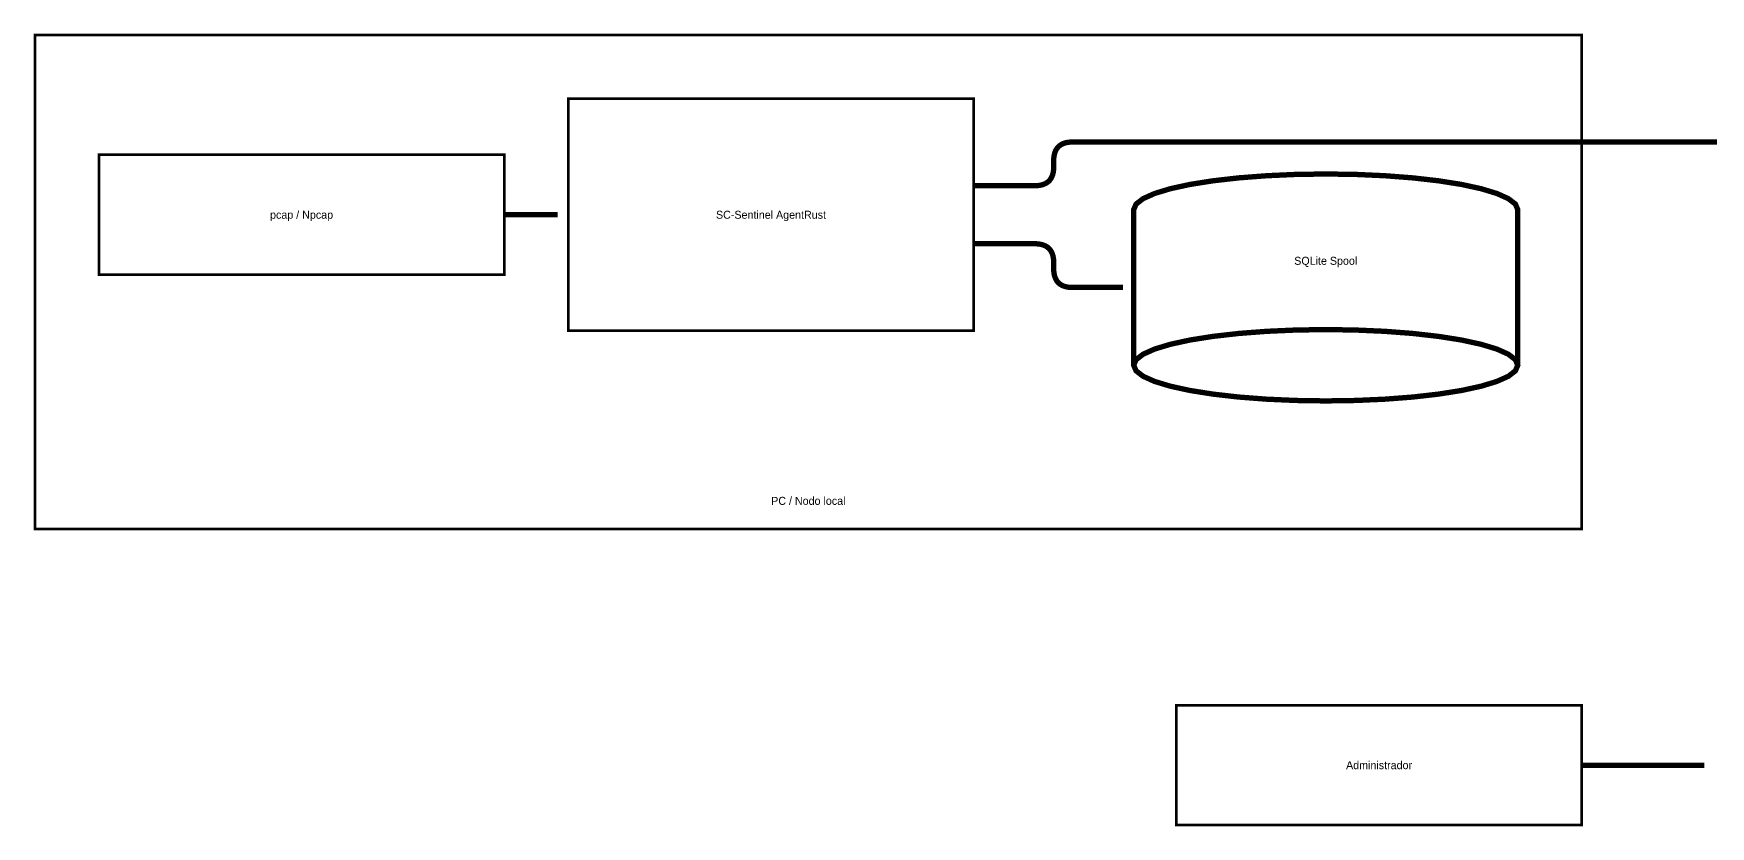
# Model space of a CAD drawing. Header units: metres. Extents: x 12 to 1570, y 12 to 374.
# Drawn here: x 12 to 640, y 74 to 372 of the extents above; entities that cross this region are included whole.
import ezdxf
from ezdxf.enums import TextEntityAlignment as Align

# ---------------------------------------------------------------- set-up
doc = ezdxf.new("R2010")
doc.units = ezdxf.units.M
doc.layers.add('GEOMETRY', color=7, linetype='Continuous')
doc.layers.add('TEXT', color=3, linetype='Continuous')

msp = doc.modelspace()

# ---------------------------------------------------------------- linework, layer by layer
at = {"layer": 'GEOMETRY', "true_color": 0x28253d}
for points, const_width in [([(12, 185.85), (592, 185.85), (592, 371.21), (12, 371.21), (12, 185.85)], 1), ([(212, 260.21), (364, 260.21), (364, 347.21), (212, 347.21), (212, 260.21)], 1), ([(36, 281.21), (188, 281.21), (188, 326.21), (36, 326.21), (36, 281.21)], 1), ([(424, 247.23), (424.89, 249.33), (427.52, 251.37), (431.85, 253.31), (437.75, 255.1), (445.09, 256.7), (453.68, 258.06), (463.31, 259.16), (473.75, 259.96), (484.74, 260.45), (496, 260.62), (507.26, 260.45), (518.25, 259.96), (528.69, 259.16), (538.32, 258.06), (546.91, 256.7), (554.25, 255.1), (560.15, 253.31), (564.48, 251.37), (567.11, 249.33), (568, 247.23), (567.11, 245.14), (564.48, 243.1), (560.15, 241.16), (554.25, 239.37), (546.91, 237.77), (538.32, 236.41), (528.69, 235.31), (518.25, 234.51), (507.26, 234.02), (496, 233.85), (484.74, 234.02), (473.75, 234.51), (463.31, 235.31), (453.68, 236.41), (445.09, 237.77), (437.75, 239.37), (431.85, 241.16), (427.52, 243.1), (424.89, 245.14), (424, 247.23), (424, 276.43), (424, 305.62), (424.89, 307.71), (427.52, 309.75), (431.85, 311.69), (437.75, 313.48), (445.09, 315.08), (453.68, 316.44), (463.31, 317.54), (473.75, 318.34), (484.74, 318.84), (496, 319), (507.26, 318.84), (518.25, 318.34), (528.69, 317.54), (538.32, 316.44), (546.91, 315.08), (554.25, 313.48), (560.15, 311.69), (564.48, 309.75), (567.11, 307.71), (568, 305.62), (568, 276.43), (568, 247.23)], 2), ([(52, 293.21), (52, 293.21), (52, 293.21), (52, 293.21), (52, 293.21)], 1), ([(228, 272.21), (228, 272.21), (228, 272.21), (228, 272.21), (228, 272.21)], 1), ([(436, 275.93), (436, 275.93), (436, 275.93), (436, 275.93), (436, 275.93)], 1), ([(440, 74.67), (592, 74.67), (592, 119.67), (440, 119.67), (440, 74.67)], 1), ([(456, 86.67), (456, 86.67), (456, 86.67), (456, 86.67), (456, 86.67)], 1)]:
    msp.add_lwpolyline(points, dxfattribs=dict(at, const_width=const_width))
at = {"layer": 'GEOMETRY', "true_color": 0x000000, "const_width": 2}
for points in [[(364, 314.61), (375.46, 314.61), (386.93, 314.61), (387.62, 314.63), (388.27, 314.68), (388.89, 314.77), (389.47, 314.9), (390.02, 315.05), (390.54, 315.25), (391.01, 315.48), (391.45, 315.74), (391.86, 316.04), (392.23, 316.38), (392.57, 316.75), (392.87, 317.16), (393.13, 317.6), (393.36, 318.08), (393.56, 318.59), (393.72, 319.14), (393.84, 319.72), (393.93, 320.34), (393.98, 320.99), (394, 321.68), (394, 322.81), (394, 323.93), (394.02, 324.62), (394.07, 325.27), (394.16, 325.89), (394.28, 326.47), (394.44, 327.02), (394.64, 327.54), (394.87, 328.01), (395.13, 328.45), (395.43, 328.86), (395.77, 329.23), (396.14, 329.57), (396.55, 329.87), (396.99, 330.13), (397.46, 330.36), (397.98, 330.56), (398.53, 330.72), (399.11, 330.84), (399.73, 330.93), (400.38, 330.98), (401.07, 331), (501.54, 331), (602, 331), (718, 331)], [(188, 303.71), (198, 303.71), (208, 303.71)], [(364, 292.81), (375.46, 292.81), (386.93, 292.81), (387.62, 292.8), (388.27, 292.74), (388.89, 292.65), (389.47, 292.53), (390.02, 292.37), (390.54, 292.18), (391.01, 291.95), (391.45, 291.68), (391.86, 291.38), (392.23, 291.05), (392.57, 290.67), (392.87, 290.27), (393.13, 289.83), (393.36, 289.35), (393.56, 288.84), (393.72, 288.29), (393.84, 287.7), (393.93, 287.09), (393.98, 286.43), (394, 285.74), (394, 284.62), (394, 283.5), (394.02, 282.81), (394.07, 282.15), (394.16, 281.53), (394.28, 280.95), (394.44, 280.4), (394.64, 279.89), (394.87, 279.41), (395.13, 278.97), (395.43, 278.56), (395.77, 278.19), (396.14, 277.86), (396.55, 277.56), (396.99, 277.29), (397.46, 277.06), (397.98, 276.87), (398.53, 276.71), (399.11, 276.58), (399.73, 276.5), (400.38, 276.44), (401.07, 276.43), (410.54, 276.43), (420, 276.43)], [(592, 97.17), (615, 97.17), (638, 97.17)]]:
    msp.add_lwpolyline(points, dxfattribs=at)

# ---------------------------------------------------------------- texts
at = {"layer": 'TEXT', "true_color": 0x000000}
for s, p in [('pcap / Npcap', (112, 303.71)), ('SC-Sentinel AgentRust', (288, 303.71)), ('SQLite Spool', (496, 286.43)), ('PC / Nodo local', (302, 196.35)), ('Administrador', (516, 97.17))]:
    msp.add_text(s, height=3, dxfattribs=at).set_placement(p, align=Align.MIDDLE_CENTER)

doc.saveas('drawing.dxf')
